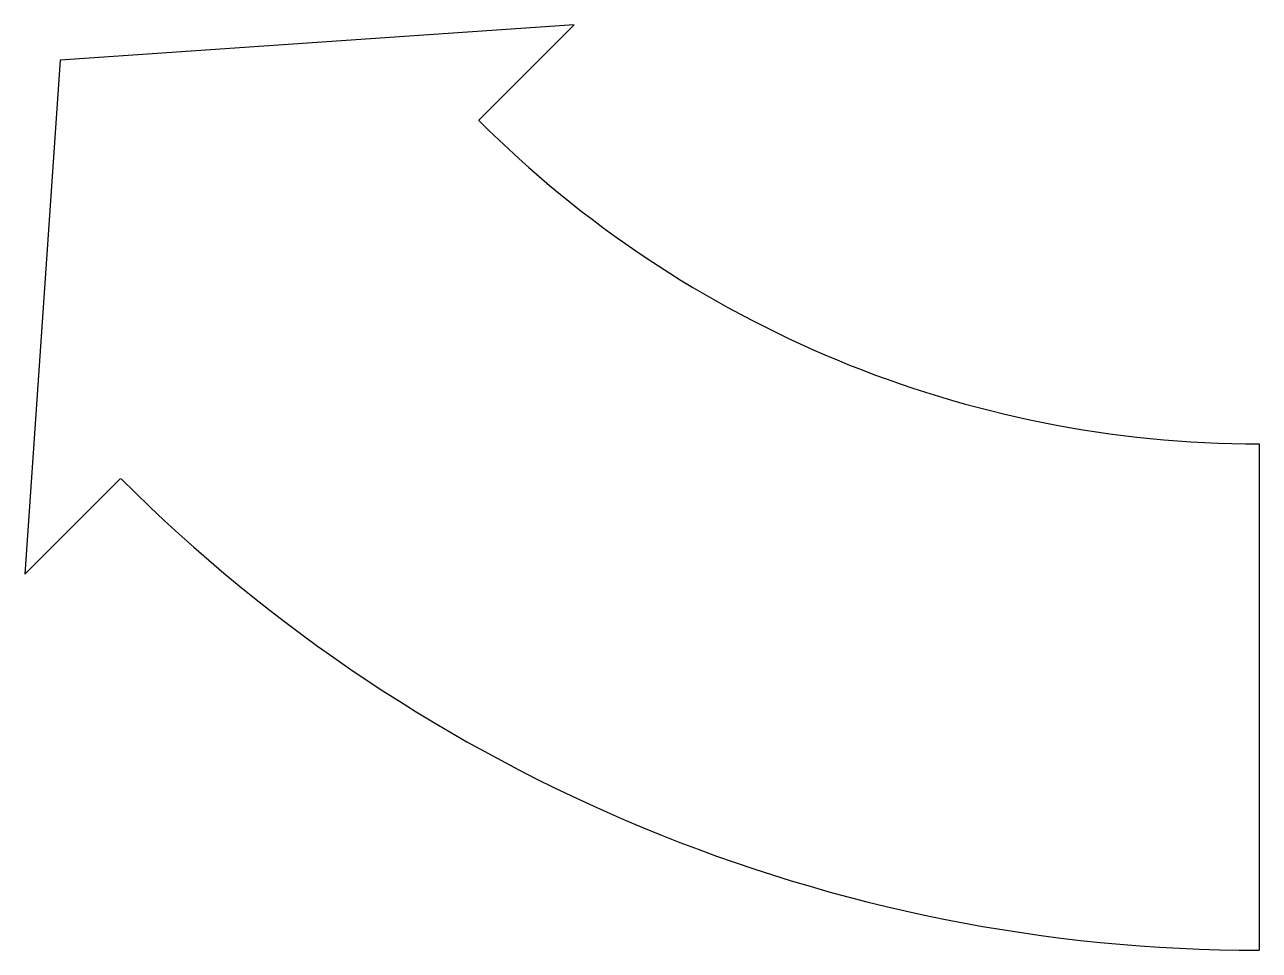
# Model space of a CAD drawing. Extents: x -0.0912 to 0, y 0.0187 to 0.0871.
import ezdxf

# ---------------------------------------------------------------- set-up
doc = ezdxf.new("R2010")
doc.units = 0

msp = doc.modelspace()

# ---------------------------------------------------------------- linework, layer by layer
for p, q in [((-0.050612, 0.087064), (-0.088584, 0.084448)), ((-0.050612, 0.087064), (-0.057684, 0.079993)), ((-0.088584, 0.084448), (-0.0912, 0.046476)), ((0, 0.0561), (0, 0.0187)), ((-0.084129, 0.053548), (-0.0912, 0.046476))]:
    msp.add_line(p, q)
for radius in [0.0815, 0.1189]:
    msp.add_arc((0, 0.1376), radius, 225, 270)

doc.saveas('drawing.dxf')
